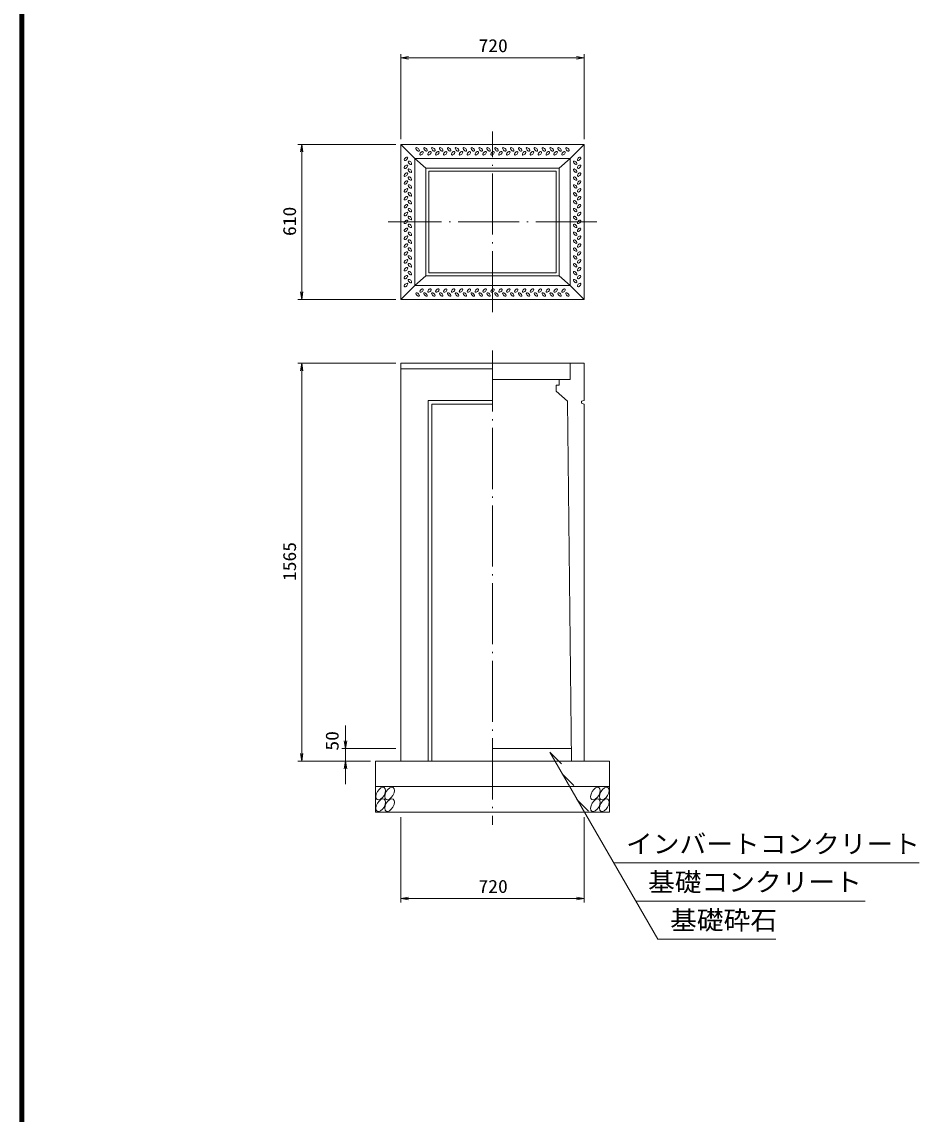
# Model space of a CAD drawing. Units: millimetres, scale not verified. Extents: x -8410 to 41710, y -74801 to 5940.
# Drawn here: x 23210 to 26737, y -26252 to -21958 of the extents above; entities that cross this region are included whole.
import ezdxf
from ezdxf.enums import TextEntityAlignment as Align

# ---------------------------------------------------------------- set-up
doc = ezdxf.new("R2010")
doc.units = ezdxf.units.MM
doc.header["$LTSCALE"] = 20
doc.linetypes.add('LONG_DASHED_DOTTED', pattern=[15.25, 12, -1.5, 0.25, -1.5])
for name, color, linetype, lineweight in [('0-0_グループ[0](0)-D-BMK(0)', 2, 'LONG_DASHED_DOTTED', 13), ('0-1_グループ[0](0)-D-STR(1)', 1, 'Continuous', 13), ('0-2_グループ[0](0)-D-STR-DIM(2)', 7, 'Continuous', 13), ('0-3_グループ[0](0)-D-STR-HTXT(3)', 7, 'Continuous', 13), ('0-5_グループ[0](0)-D-TTL(5)', 2, 'Continuous', 140)]:
    doc.layers.add(name, color=color, linetype=linetype, lineweight=lineweight)
doc.layers.add('0-4_グループ[0](0)-D-STR-TXT(4)', color=7, linetype='Continuous')
doc.styles.add('ＭＳ ゴシック', font='')
doc.styles.get('ＭＳ ゴシック').set_extended_font_data('MS Gothic')

msp = doc.modelspace()

# ---------------------------------------------------------------- linework, layer by layer
at = {"layer": '0-0_グループ[0](0)-D-BMK(0)'}
for p, q in [((25060, -23100), (25060, -22390)), ((25470, -22745), (24650, -22745)), ((25060, -23250), (25060, -25115))]:
    msp.add_line(p, q, dxfattribs=at)
at = {"layer": '0-1_グループ[0](0)-D-STR(1)'}
for p, q in [((24700, -22440), (25420, -22440)), ((24700, -23050), (24700, -22440)), ((25420, -22440), (25420, -23050)), ((24755, -22495), (25365, -22495)), ((24755, -22995), (24755, -22495)), ((25365, -22495), (25365, -22995)), ((24798, -22957), (24798, -22533)), ((24798, -22533), (25322, -22533)), ((25322, -22533), (25322, -22957)), ((24810, -22945), (24810, -22545)), ((24810, -22545), (25310, -22545)), ((25310, -22545), (25310, -22945)), ((25322, -22957), (24798, -22957)), ((25310, -22945), (24810, -22945)), ((25365, -22995), (24755, -22995)), ((25420, -23050), (24700, -23050)), ((25420, -23300), (24700, -23300)), ((24700, -23300), (24700, -24865)), ((25420, -23300), (25420, -23446.5)), ((25060, -23322), (24700, -23322)), ((25310, -23387), (25310, -23410)), ((25322, -23387), (25310, -23387)), ((25322, -23387), (25322, -23365)), ((25310, -23410), (25355, -23450)), ((25060, -23446.5), (24806.5, -23446.5)), ((24806.5, -23446.5), (24806.5, -24865)), ((25355, -23450), (25370, -24865)), ((25410, -23450), (25420, -23446.5)), ((25420, -23461.5), (25420, -24865)), ((25060, -24815), (25369.47, -24815)), ((25520, -24865), (25520, -25065)), ((25520, -24965), (24600, -24965)), ((25520, -25065), (24600, -25065))]:
    msp.add_line(p, q, dxfattribs=at)
for points in [[(24798, -22533), (24755, -22495), (24700, -22440)], [(25322, -22533), (25365, -22495), (25420, -22440)], [(24700, -23050), (24755, -22995), (24798, -22957)], [(25420, -23050), (25365, -22995), (25322, -22957)], [(25365, -23300), (25365, -23365), (25060, -23365)], [(25060, -23461.5), (24821.5, -23461.5), (24821.5, -24865)], [(25420, -23461.5), (25410, -23458), (25410, -23450)], [(25520, -24865), (24600, -24865), (24600, -25065)]]:
    msp.add_lwpolyline(points, dxfattribs=at)
for centre, major_axis, ratio in [((24765.5, -22459.75), (-6.01, 6.01), 0.529412), ((24796.5, -22459.75), (-6.01, 6.01), 0.529412), ((24827.5, -22459.75), (-6.01, 6.01), 0.529412), ((24858.5, -22459.75), (-6.01, 6.01), 0.529412), ((24889.5, -22459.75), (-6.01, 6.01), 0.529412), ((24920.5, -22459.75), (-6.01, 6.01), 0.529412), ((24951.5, -22459.75), (-6.01, 6.01), 0.529412), ((24982.5, -22459.75), (-6.01, 6.01), 0.529412), ((25013.5, -22459.75), (-6.01, 6.01), 0.529412), ((25044.5, -22459.75), (-6.01, 6.01), 0.529412), ((25075.5, -22459.75), (-6.01, 6.01), 0.529412), ((25106.5, -22459.75), (-6.01, 6.01), 0.529412), ((25137.5, -22459.75), (-6.01, 6.01), 0.529412), ((25168.5, -22459.75), (-6.01, 6.01), 0.529412), ((25199.5, -22459.75), (-6.01, 6.01), 0.529412), ((25230.5, -22459.75), (-6.01, 6.01), 0.529412), ((25261.5, -22459.75), (-6.01, 6.01), 0.529412), ((25292.5, -22459.75), (-6.01, 6.01), 0.529412), ((25323.5, -22459.75), (-6.01, 6.01), 0.529412), ((25354.5, -22459.75), (-6.01, 6.01), 0.529412), ((24719.75, -22497), (-6.01, -6.01), 0.529412), ((24781, -22475.25), (6.01, 6.01), 0.529412), ((24812, -22475.25), (6.01, 6.01), 0.529412), ((24843, -22475.25), (6.01, 6.01), 0.529412), ((24874, -22475.25), (6.01, 6.01), 0.529412), ((24905, -22475.25), (6.01, 6.01), 0.529412), ((24936, -22475.25), (6.01, 6.01), 0.529412), ((24967, -22475.25), (6.01, 6.01), 0.529412), ((24998, -22475.25), (6.01, 6.01), 0.529412), ((25029, -22475.25), (6.01, 6.01), 0.529412), ((25060, -22475.25), (6.01, 6.01), 0.529412), ((25091, -22475.25), (6.01, 6.01), 0.529412), ((25122, -22475.25), (6.01, 6.01), 0.529412), ((25153, -22475.25), (6.01, 6.01), 0.529412), ((25184, -22475.25), (6.01, 6.01), 0.529412), ((25215, -22475.25), (6.01, 6.01), 0.529412), ((25246, -22475.25), (6.01, 6.01), 0.529412), ((25277, -22475.25), (6.01, 6.01), 0.529412), ((25308, -22475.25), (6.01, 6.01), 0.529412), ((25339, -22475.25), (6.01, 6.01), 0.529412), ((25400.25, -22497), (6.01, 6.01), 0.529412), ((24719.75, -22528), (-6.01, -6.01), 0.529412), ((24735.25, -22512.5), (-6.01, 6.01), 0.529412), ((24735.25, -22543.5), (-6.01, 6.01), 0.529412), ((25384.75, -22512.5), (6.01, -6.01), 0.529412), ((25384.75, -22543.5), (6.01, -6.01), 0.529412), ((25400.25, -22528), (6.01, 6.01), 0.529412), ((24719.75, -22559), (-6.01, -6.01), 0.529412), ((24719.75, -22590), (-6.01, -6.01), 0.529412), ((24735.25, -22574.5), (-6.01, 6.01), 0.529412), ((25384.75, -22574.5), (6.01, -6.01), 0.529412), ((25400.25, -22559), (6.01, 6.01), 0.529412), ((25400.25, -22590), (6.01, 6.01), 0.529412), ((24719.75, -22621), (-6.01, -6.01), 0.529412), ((24735.25, -22605.5), (-6.01, 6.01), 0.529412), ((24735.25, -22636.5), (-6.01, 6.01), 0.529412), ((25384.75, -22605.5), (6.01, -6.01), 0.529412), ((25384.75, -22636.5), (6.01, -6.01), 0.529412), ((25400.25, -22621), (6.01, 6.01), 0.529412), ((24719.75, -22652), (-6.01, -6.01), 0.529412), ((24735.25, -22667.5), (-6.01, 6.01), 0.529412), ((25384.75, -22667.5), (6.01, -6.01), 0.529412), ((25400.25, -22652), (6.01, 6.01), 0.529412), ((24719.75, -22683), (-6.01, -6.01), 0.529412), ((24719.75, -22714), (-6.01, -6.01), 0.529412), ((24735.25, -22698.5), (-6.01, 6.01), 0.529412), ((25384.75, -22698.5), (6.01, -6.01), 0.529412), ((25400.25, -22683), (6.01, 6.01), 0.529412), ((25400.25, -22714), (6.01, 6.01), 0.529412), ((24719.75, -22745), (-6.01, -6.01), 0.529412), ((24735.25, -22729.5), (-6.01, 6.01), 0.529412), ((24735.25, -22760.5), (-6.01, 6.01), 0.529412), ((25384.75, -22729.5), (6.01, -6.01), 0.529412), ((25384.75, -22760.5), (6.01, -6.01), 0.529412), ((25400.25, -22745), (6.01, 6.01), 0.529412), ((24719.75, -22776), (-6.01, -6.01), 0.529412), ((24719.75, -22807), (-6.01, -6.01), 0.529412), ((24735.25, -22791.5), (-6.01, 6.01), 0.529412), ((25384.75, -22791.5), (6.01, -6.01), 0.529412), ((25400.25, -22776), (6.01, 6.01), 0.529412), ((25400.25, -22807), (6.01, 6.01), 0.529412), ((24719.75, -22838), (-6.01, -6.01), 0.529412), ((24735.25, -22822.5), (-6.01, 6.01), 0.529412), ((25384.75, -22822.5), (6.01, -6.01), 0.529412), ((25400.25, -22838), (6.01, 6.01), 0.529412), ((24719.75, -22869), (-6.01, -6.01), 0.529412), ((24735.25, -22853.5), (-6.01, 6.01), 0.529412), ((24735.25, -22884.5), (-6.01, 6.01), 0.529412), ((25384.75, -22853.5), (6.01, -6.01), 0.529412), ((25384.75, -22884.5), (6.01, -6.01), 0.529412), ((25400.25, -22869), (6.01, 6.01), 0.529412), ((24719.75, -22900), (-6.01, -6.01), 0.529412), ((24719.75, -22931), (-6.01, -6.01), 0.529412), ((24735.25, -22915.5), (-6.01, 6.01), 0.529412), ((25384.75, -22915.5), (6.01, -6.01), 0.529412), ((25400.25, -22900), (6.01, 6.01), 0.529412), ((25400.25, -22931), (6.01, 6.01), 0.529412), ((24719.75, -22962), (-6.01, -6.01), 0.529412), ((24735.25, -22946.5), (-6.01, 6.01), 0.529412), ((24735.25, -22977.5), (-6.01, 6.01), 0.529412), ((25384.75, -22946.5), (6.01, -6.01), 0.529412), ((25384.75, -22977.5), (6.01, -6.01), 0.529412), ((25400.25, -22962), (6.01, 6.01), 0.529412), ((24719.75, -22993), (-6.01, -6.01), 0.529412), ((24781, -23014.75), (-6.01, -6.01), 0.529412), ((24812, -23014.75), (-6.01, -6.01), 0.529412), ((24843, -23014.75), (-6.01, -6.01), 0.529412), ((24874, -23014.75), (-6.01, -6.01), 0.529412), ((24905, -23014.75), (-6.01, -6.01), 0.529412), ((24936, -23014.75), (-6.01, -6.01), 0.529412), ((24967, -23014.75), (-6.01, -6.01), 0.529412), ((24998, -23014.75), (-6.01, -6.01), 0.529412), ((25029, -23014.75), (-6.01, -6.01), 0.529412), ((25060, -23014.75), (-6.01, -6.01), 0.529412), ((25091, -23014.75), (-6.01, -6.01), 0.529412), ((25122, -23014.75), (-6.01, -6.01), 0.529412), ((25153, -23014.75), (-6.01, -6.01), 0.529412), ((25184, -23014.75), (-6.01, -6.01), 0.529412), ((25215, -23014.75), (-6.01, -6.01), 0.529412), ((25246, -23014.75), (-6.01, -6.01), 0.529412), ((25277, -23014.75), (-6.01, -6.01), 0.529412), ((25308, -23014.75), (-6.01, -6.01), 0.529412), ((25339, -23014.75), (-6.01, -6.01), 0.529412), ((25400.25, -22993), (6.01, 6.01), 0.529412), ((24765.5, -23030.25), (6.01, -6.01), 0.529412), ((24796.5, -23030.25), (6.01, -6.01), 0.529412), ((24827.5, -23030.25), (6.01, -6.01), 0.529412), ((24858.5, -23030.25), (6.01, -6.01), 0.529412), ((24889.5, -23030.25), (6.01, -6.01), 0.529412), ((24920.5, -23030.25), (6.01, -6.01), 0.529412), ((24951.5, -23030.25), (6.01, -6.01), 0.529412), ((24982.5, -23030.25), (6.01, -6.01), 0.529412), ((25013.5, -23030.25), (6.01, -6.01), 0.529412), ((25044.5, -23030.25), (6.01, -6.01), 0.529412), ((25075.5, -23030.25), (6.01, -6.01), 0.529412), ((25106.5, -23030.25), (6.01, -6.01), 0.529412), ((25137.5, -23030.25), (6.01, -6.01), 0.529412), ((25168.5, -23030.25), (6.01, -6.01), 0.529412), ((25199.5, -23030.25), (6.01, -6.01), 0.529412), ((25230.5, -23030.25), (6.01, -6.01), 0.529412), ((25261.5, -23030.25), (6.01, -6.01), 0.529412), ((25292.5, -23030.25), (6.01, -6.01), 0.529412), ((25323.5, -23030.25), (6.01, -6.01), 0.529412), ((25354.5, -23030.25), (6.01, -6.01), 0.529412), ((24620.43, -24992), (-13.75, -23.82), 0.545455), ((24655.43, -24992), (-13.75, -23.82), 0.545455), ((25464.43, -24992), (-13.75, -23.82), 0.545455), ((25499.43, -24992), (-13.75, -23.82), 0.545455), ((24620.43, -25038), (-13.75, -23.82), 0.545455), ((24655.43, -25038), (-13.75, -23.82), 0.545455), ((25464.43, -25038), (-13.75, -23.82), 0.545455), ((25499.43, -25038), (-13.75, -23.82), 0.545455)]:
    msp.add_ellipse(centre, major_axis=major_axis, ratio=ratio, dxfattribs=at)
at = {"layer": '0-2_グループ[0](0)-D-STR-DIM(2)'}
for p, q in [((24700, -22420), (24700, -22085)), ((24700, -22100), (25420, -22100)), ((25420, -22420), (25420, -22085)), ((24680, -22440), (24295, -22440)), ((24310, -23050), (24310, -22440)), ((24680, -23050), (24295, -23050)), ((24680, -23300), (24295, -23300)), ((24310, -24865), (24310, -23300)), ((24482.48, -24955), (24482.48, -24725)), ((24482.48, -24815), (24482.48, -24725)), ((24680, -24815), (24467.48, -24815)), ((24580, -24865), (24295, -24865)), ((24580, -24865), (24467.48, -24865)), ((24482.48, -24955), (24482.48, -24865)), ((24700, -25085), (24700, -25420)), ((25420, -25085), (25420, -25420)), ((24700, -25405), (25420, -25405))]:
    msp.add_line(p, q, dxfattribs=at)
for points in [[(24730, -22095), (24700, -22100), (24730, -22105)], [(25390, -22105), (25420, -22100), (25390, -22095)], [(24315, -22470), (24310, -22440), (24305, -22470)], [(24305, -23020), (24310, -23050), (24315, -23020)], [(24315, -23330), (24310, -23300), (24305, -23330)], [(24477.48, -24785), (24482.48, -24815), (24487.48, -24785)], [(24305, -24835), (24310, -24865), (24315, -24835)], [(24487.48, -24895), (24482.48, -24865), (24477.48, -24895)], [(24730, -25400), (24700, -25405), (24730, -25410)], [(25390, -25410), (25420, -25405), (25390, -25400)]]:
    msp.add_lwpolyline(points, dxfattribs=at)
at = {"layer": '0-3_グループ[0](0)-D-STR-HTXT(3)'}
for p, q in [((25285, -24830), (25709.35, -25565)), ((25285, -24830), (25330.75, -24875.75)), ((25334.07, -24915), (25379.83, -24960.75)), ((25391.81, -25015), (25437.56, -25060.75)), ((25536.15, -25265), (26736.75, -25265)), ((25622.75, -25415), (26524.21, -25415)), ((25709.35, -25565), (26173.55, -25565))]:
    msp.add_line(p, q, dxfattribs=at)
at = {"layer": '0-5_グループ[0](0)-D-TTL(5)'}
msp.add_line((23210, -37440), (23210, -21690), dxfattribs=at)

# ---------------------------------------------------------------- texts
at = {"layer": '0-2_グループ[0](0)-D-STR-DIM(2)', "style": 'ＭＳ ゴシック', "width": 1.1}
for p in [(25004.7, -22093), (25004.7, -25398)]:
    msp.add_text('720', height=51.32, dxfattribs=at).set_placement(p, align=Align.BOTTOM_LEFT)
for s, p in [('610', (24303, -22800.3)), ('1565', (24303, -24156.7)), ('50', (24470.47, -24823.3))]:
    msp.add_text(s, height=51.32, rotation=90, dxfattribs=at).set_placement(p, align=Align.BOTTOM_LEFT)
at = {"layer": '0-4_グループ[0](0)-D-STR-TXT(4)', "style": 'ＭＳ ゴシック', "width": 1.05}
for s, p in [('インバートコンクリート', (25584.85, -25248.68)), ('基礎コンクリート', (25671.45, -25398.68)), ('基礎砕石', (25758.06, -25548.68))]:
    msp.add_text(s, height=73.31, dxfattribs=at).set_placement(p, align=Align.BOTTOM_LEFT)

doc.saveas('drawing.dxf')
